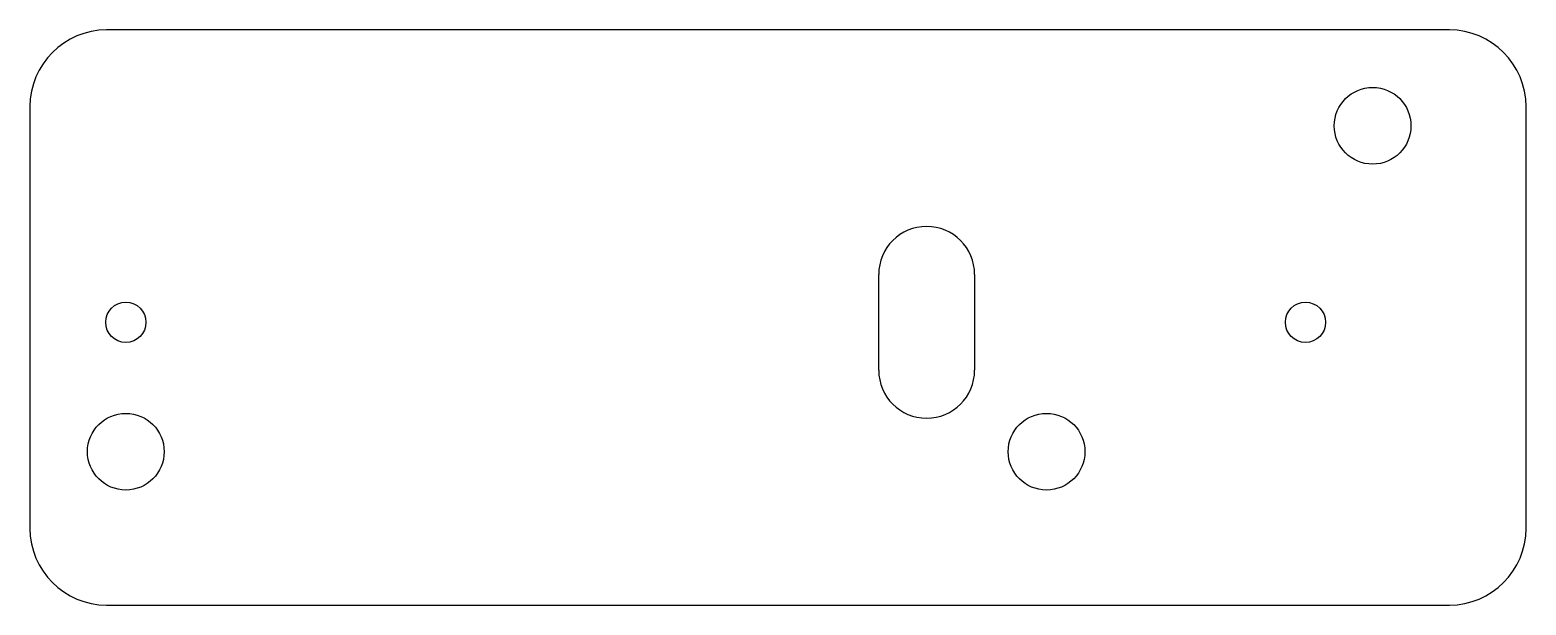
# Model space of a CAD drawing. Header units: millimetres. Extents: x -78 to 78, y -30 to 30.
import ezdxf

# ---------------------------------------------------------------- set-up
doc = ezdxf.new("R2010")
doc.units = ezdxf.units.MM

msp = doc.modelspace()

# ---------------------------------------------------------------- linework, layer by layer
at = {"color": 7, "linetype": 'Continuous', "lineweight": 25}
for p, q in [((70, 30), (-70, 30)), ((-78, 22), (-78, -22)), ((78, -22), (78, 22)), ((10.5, -5.5), (10.5, 4.5)), ((20.5, 4.5), (20.5, -5.5)), ((-70, -30), (70, -30))]:
    msp.add_line(p, q, dxfattribs=at)
for centre, radius in [((62, 20), 4), ((-68, -0.5), 2.1), ((55, -0.5), 2.1), ((-68, -14), 4), ((28, -14), 4)]:
    msp.add_circle(centre, radius, dxfattribs=at)
for centre, radius, start, end in [((-70, 22), 8, 90, 180), ((70, 22), 8, 0, 90), ((15.5, 4.5), 5, 0, 180), ((15.5, -5.5), 5, 180, 0), ((-70, -22), 8, 180, 270), ((70, -22), 8, 270, 0)]:
    msp.add_arc(centre, radius, start, end, dxfattribs=at)

doc.saveas('drawing.dxf')
